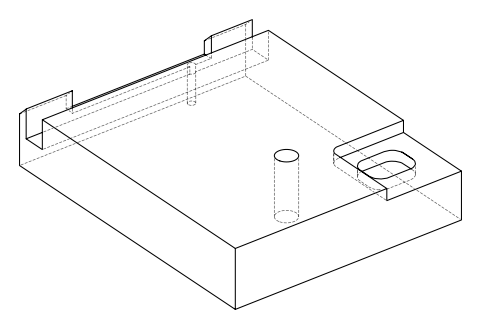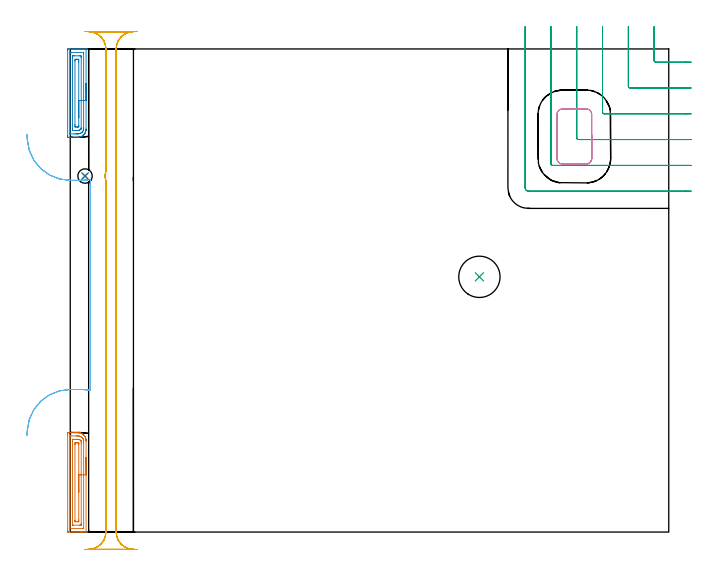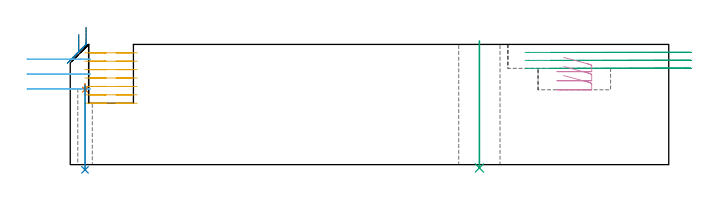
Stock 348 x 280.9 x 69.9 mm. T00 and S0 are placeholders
(PLAN: 9 operations, 7 tool changes, 20.8 min)
(1 AREA_MILL | FG_CHAMFER_SURFACE | UGT0205_001 | 2.08 min | 3665 mm3)
(2 AREA_MILL_1 | FG_CHAMFER_SURFACE_1 | UGT0205_001 | 1.87 min | 3296 mm3)
(3 MILL_CORNER_NOTCH_RECTANGULAR | CORNER_NOTCH_RECTANGULAR | UGT0201_094 | Follow Part, ap 5, ae 75% | 4.63 min | 120057 mm3)
(4 MILL_RECTANGULAR_POCKET | POCKET_RECTANGULAR_STRAIGHT | UGT0201_105 | Follow Part, ap 5.5, ae 75% | 0.99 min | 26321 mm3)
(5 MILL_RECTANGULAR_SLOT | SLOT_RECTANGULAR | UGT0201_094 | Follow Part, ap 5, ae 75% | 9.27 min | 249948 mm3)
(6 MILL_RECTANGULAR_SLOT_1 | SLOT_RECTANGULAR_1 | UGT0201_020 | Follow Part, ap 12.5, ae 75% | 1.44 min | 46818 mm3)
(7 SPOT_DRILL | STEP1HOLE | NXT0321_9005460120000 | 0.03 min | 6 mm3)
(8 DRILL_THROUGH_HOLE_INTO_CENTER | STEP1HOLE | NXT0301_055 | 0.2 min | 2322 mm3)
(9 INDEXABLE_INSERT_DRILL_THROUGH_HOLE_FROM_SOLID | STEP1HOLE_1 | NXT0302_019 | 0.3 min | 31575 mm3)
(TOOL UGT0205_001 | Chamfer Mill 20 x 3 x 45 deg. | D20 FL50 Z2)
(TOOL UGT0201_094 | End mill 20 mm | D20 FL38 Z4)
(TOOL UGT0201_105 | End Mill 22 mm | D22 FL25 Z2)
(TOOL UGT0201_020 | End mill 50 mm | D50 FL50 Z4)
(TOOL NXT0321_9005460120000 | NC Spot Drill, 142deg, 12mm, Carbide, Uncoated | D12 PA142 FL30 Z2)
(TOOL NXT0301_055 | Carbide Drill 8.4mm [860.1-0840-042A1-MM 2214] | D8.4 PA140 FL61 Z2)
(TOOL NXT0302_019 | Index. Insert Drill 24mm [880-D2400L25-05] | D24 PA176 FL120 Z2)
(OP 1 AREA_MILL)
G17 G21 G94 G90
T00 M6
G54
G17 G0 G90 X9.198 Y43.262 S1061 M3
G43 Z79.9 H0
Z79.898
G94 G1 Y43.224 Z79.027 F250.
Y43.11 Z78.162
Y42.921 Z77.31
Y42.659 Z76.478
Y42.325 Z75.672
Y41.922 Z74.898
Y41.453 Z74.163
Y40.922 Z73.471
Y40.333 Z72.827
Y39.69 Z72.238
Y38.998 Z71.707
X9.199 Y38.262 Z71.238
Y37.488 Z70.835
Y36.682 Z70.502
Y35.85 Z70.239
Y34.998 Z70.051
Y34.133 Z69.937
Y33.262 Z69.899
X9.2 Y0.096 Z69.9
X9.194 Y0.01 Z69.892
X8.988 Y0. Z69.686
X7.328 Z68.027
X6.944 Z67.641
X6.752 Z67.449
X6.06 Z66.757
X5.868 Z66.566
X5.176 Z65.869
X-1.012 Y0.001 Z59.684
X-1.239 Y0.003 Z59.458
X-1.491 Y0.008 Z59.205
X-1.494 Y0.057 Z59.203
X-1.499 Y0.54 Z59.201
X-1.5 Y1.03 Z59.2
Y56.962
X-1.499 Y57.36 Z59.201
X-1.493 Y57.843 Z59.203
X-1.491 Y57.892 Z59.205
X-1.012 Y57.899 Z59.682
X-0.665 Z60.03
X-0.128 Y57.898 Z60.566
X0.569 Y57.897 Z61.267
X0.756 Z61.453
X2.524 Y57.895 Z63.22
X4.033 Y57.893 Z64.732
X4.292 Y57.883 Z64.99
X4.911 Y57.861 Z65.61
X5.176 Y57.82 Z65.876
X5.351 Y57.793 Z66.05
X5.577 Y57.736 Z66.277
X5.79 Y57.683 Z66.489
X5.867 Y57.656 Z66.566
X6.234 Y57.523 Z66.933
X6.502 Y57.402 Z67.199
X6.595 Y57.36 Z67.295
X6.669 Y57.326 Z67.368
X6.738 Y57.289 Z67.438
X6.811 Y57.242 Z67.51
X6.944 Y57.156 Z67.641
X7.084 Y57.064 Z67.784
X7.152 Y57.02 Z67.851
X7.262 Y56.934 Z67.962
X7.386 Y56.839 Z68.083
X7.477 Y56.768 Z68.175
X7.545 Y56.714 Z68.244
X7.739 Y56.532 Z68.439
X7.874 Y56.404 Z68.574
X8.123 Y56.111 Z68.821
X8.161 Y56.063 Z68.86
X8.189 Y56.028 Z68.888
X8.272 Y55.915 Z68.971
X8.418 Y55.717 Z69.116
X8.427 Y55.704 Z69.125
X8.501 Y55.584 Z69.199
X8.541 Y55.519 Z69.239
X8.759 Y55.085 Z69.457
X8.832 Y54.899 Z69.532
X8.937 Y54.633 Z69.637
X9.031 Y54.305 Z69.73
X9.059 Y54.192 Z69.759
X9.076 Y54.124 Z69.775
X9.148 Y53.748 Z69.847
X9.165 Y53.6 Z69.864
X9.189 Y53.415 Z69.881
X9.192 Y53.305 Z69.885
X9.196 Y53.096 Z69.893
X9.198 Y52.861 Z69.898
X9.199 Y33.262 Z69.899
X7.784 Z68.484
X7.785 Y2.316 Z68.485
X7.779 Y2.105 Z68.479
X7.776 Y2.01 Z68.476
X7.573 Y2.006 Z68.273
X7.258 Y2.001 Z67.958
X0.016 Z60.716
X-0.042 Y2.002 Z60.658
X-0.066 Y2.006 Z60.634
X-0.078 Y2.01 Z60.622
X-0.08 Y2.021 Z60.62
X-0.083 Y2.104 Z60.617
X-0.086 Y2.273 Z60.614
Y2.316
X-0.085 Y55.541 Z60.615
Y55.584
X-0.079 Y55.795 Z60.621
X-0.072 Y55.888 Z60.628
X0.131 Y55.892 Z60.831
X0.445 Y55.897 Z61.145
X3.408 Y55.892 Z64.108
X3.99 Y55.887 Z64.69
X4.292 Y55.874 Z64.992
X4.923 Y55.838 Z65.623
X5.176 Y55.796 Z65.876
X5.351 Y55.752 Z66.051
X5.543 Y55.698 Z66.243
X5.872 Y55.584 Z66.572
X6.06 Y55.498 Z66.76
X6.223 Y55.42 Z66.923
X6.58 Y55.17 Z67.28
X6.776 Y55.018 Z67.476
X6.944 Y54.869 Z67.644
X7.033 Y54.785 Z67.733
X7.062 Y54.755 Z67.762
X7.112 Y54.696 Z67.812
X7.231 Y54.543 Z67.931
X7.351 Y54.379 Z68.051
X7.43 Y54.258 Z68.13
X7.492 Y54.146 Z68.192
X7.635 Y53.808 Z68.335
X7.695 Y53.615 Z68.395
X7.741 Y53.402 Z68.441
X7.772 Y53.179 Z68.472
X7.781 Y52.968 Z68.481
X7.784 Y52.033 Z68.484
Y33.262
X6.37 Z67.07
X6.371 Y4.979 Z67.071
X6.37 Y4.668 Z67.07
X6.366 Y4.092 Z67.066
X6.364 Y4.023 Z67.064
X6.242 Y4.01 Z66.942
X6.149 Y4.002 Z66.849
X6.06 Y4.001 Z66.76
X5.267 Y4. Z65.967
X1.731 Z62.431
X1.64 Y4.001 Z62.34
X1.549 Y4.003 Z62.249
X1.367 Y4.01 Z62.067
X1.334 Y4.013 Z62.034
X1.332 Y4.021 Z62.032
X1.33 Y4.047 Z62.03
X1.329 Y4.092 Z62.029
Y4.404
Y52.921
X1.33 Y53.232 Z62.03
X1.334 Y53.808 Z62.034
X1.335 Y53.877 Z62.035
X1.466 Y53.888 Z62.166
X1.554 Y53.895 Z62.254
X3.408 Y53.893 Z64.108
X4.219 Y53.882 Z64.919
X4.292 Y53.876 Z64.992
X5.036 Y53.808 Z65.736
X5.176 Y53.771 Z65.876
X5.229 Y53.755 Z65.929
X5.515 Y53.638 Z66.215
X5.76 Y53.508 Z66.46
X6.06 Y53.292 Z66.76
X6.245 Y53.103 Z66.945
X6.322 Y53.004 Z67.022
X6.361 Y52.921 Z67.061
X6.365 Y52.614 Z67.065
X6.368 Y52.033 Z67.068
X6.369 Y51.722 Z67.069
X6.37 Y33.262 Z67.07
X4.956 Z65.656
X4.957 Y6.975 Z65.657
X4.955 Y6.755 Z65.655
X4.95 Y6.094 Z65.65
X4.943 Y6.01 Z65.643
X4.856 Y6.007 Z65.556
X4.668 Y6.003 Z65.368
X4.292 Y6. Z64.992
X4.16 Z64.86
X3.276 Z63.976
X2.98 Y6.001 Z63.68
X2.833 Y6.004 Z63.533
X2.76 Y6.009 Z63.46
X2.749 Y6.012 Z63.449
X2.747 Y6.021 Z63.447
X2.745 Y6.048 Z63.445
X2.743 Y6.535 Z63.443
Y6.755
Y50.925
X2.744 Y51.145 Z63.444
X2.749 Y51.807 Z63.449
X2.761 Y51.885 Z63.461
X2.849 Y51.888 Z63.549
X3.035 Y51.891 Z63.735
X3.408 Z64.108
X3.55 Y51.89 Z64.25
X4.292 Y51.867 Z64.992
X4.47 Y51.854 Z65.17
X4.919 Y51.793 Z65.619
X4.949 Y51.77 Z65.649
X4.951 Y51.717 Z65.651
X4.953 Y51.6 Z65.653
X4.955 Y51.367 Z65.655
Y51.145
X4.956 Y33.262 Z65.656
Y32.39 Z65.694
Y31.525 Z65.808
Y30.673 Z65.997
Y29.841 Z66.259
Y29.035 Z66.593
Y28.262 Z66.996
Y27.526 Z67.465
Y26.834 Z67.996
Y26.191 Z68.585
Y25.601 Z69.228
Y25.07 Z69.921
Y24.601 Z70.656
Y24.199 Z71.43
Y23.865 Z72.236
Y23.603 Z73.068
Y23.414 Z73.92
Y23.3 Z74.785
Y23.262 Z75.656
G0 Z79.9
M5
M2
(OP 2 AREA_MILL_1)
G17 G21 G94 G90
T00 M6
G54
G17 G0 G90 X9.197 Y260.887 S1061 M3
G43 Z79.9 H0
Z79.897
G94 G1 Y260.849 Z79.025 F250.
Y260.735 Z78.161
Y260.547 Z77.309
Y260.284 Z76.477
Y259.951 Z75.671
Y259.548 Z74.897
Y259.079 Z74.161
Y258.548 Z73.469
Y257.959 Z72.826
Y257.316 Z72.236
X9.196 Y256.624 Z71.705
Y255.888 Z71.236
Y255.114 Z70.833
Y254.308 Z70.499
Y253.476 Z70.237
Y252.625 Z70.048
Y251.76 Z69.934
Y250.888 Z69.896
X9.193 Y234.29 Z69.893
X9.191 Y234.242 Z69.89
X9.161 Y233.778 Z69.86
X9.154 Y233.741 Z69.854
X9.12 Y233.531 Z69.817
X9.086 Y233.345 Z69.784
X8.978 Y232.89 Z69.676
X8.956 Y232.828 Z69.654
X8.888 Y232.647 Z69.587
X8.811 Y232.439 Z69.51
X8.74 Y232.287 Z69.44
X8.672 Y232.145 Z69.372
X8.598 Y231.989 Z69.297
X8.466 Y231.762 Z69.163
X8.427 Y231.698 Z69.125
X8.418 Y231.684 Z69.116
X8.209 Y231.391 Z68.907
X7.974 Y231.1 Z68.673
X7.766 Y230.885 Z68.465
X7.575 Y230.709 Z68.275
X7.547 Y230.683 Z68.246
X7.232 Y230.436 Z67.932
X6.907 Y230.21 Z67.605
X6.869 Y230.188 Z67.567
X6.67 Y230.079 Z67.369
X6.54 Y230.019 Z67.24
X6.485 Y229.993 Z67.185
X6.227 Y229.882 Z66.926
X6.06 Y229.818 Z66.758
X5.799 Y229.726 Z66.498
X5.355 Y229.609 Z66.054
X4.91 Y229.539 Z65.609
X4.032 Y229.507 Z64.731
X0.659 Y229.503 Z61.357
X-0.128 Y229.502 Z60.565
X-1.238 Z59.456
X-1.49 Y229.507 Z59.204
X-1.492 Y229.513 Z59.202
X-1.499 Y229.993 Z59.201
X-1.5 Y230.481 Z59.2
Y280.01
X-1.499 Y280.407 Z59.201
X-1.493 Y280.888 Z59.203
X-1.491 Y280.893 Z59.205
X-1.012 Y280.897 Z59.684
X-0.519 Y280.9 Z60.177
X4.292 Z64.985
X5.074 Z65.773
X5.176 Z65.874
X9.09 Y280.899 Z69.788
X9.195 Y280.89 Z69.893
X9.2 Y280.849 Z69.9
X9.196 Y250.888 Z69.896
X7.781 Y250.889 Z68.481
X7.779 Y235.3 Z68.479
X7.776 Y234.468 Z68.476
X7.774 Y234.416 Z68.474
X7.741 Y234.016 Z68.441
X7.67 Y233.69 Z68.37
X7.611 Y233.531 Z68.311
X7.49 Y233.261 Z68.19
X7.393 Y233.082 Z68.093
X7.066 Y232.647 Z67.766
X7.028 Y232.605 Z67.728
X6.944 Y232.527 Z67.644
X6.524 Y232.183 Z67.224
X6.353 Y232.064 Z67.053
X6.06 Y231.91 Z66.76
X5.961 Y231.861 Z66.661
X5.731 Y231.762 Z66.431
X5.303 Y231.635 Z66.003
X5.176 Y231.605 Z65.876
X4.844 Y231.551 Z65.544
X4.524 Y231.53 Z65.224
X4.292 Y231.522 Z64.992
X3.661 Y231.509 Z64.361
X3.408 Y231.507 Z64.108
X2.781 Y231.506 Z63.481
X0.132 Y231.502 Z60.832
X0.001 Z60.701
X-0.034 Y231.504 Z60.666
X-0.068 Y231.508 Z60.632
X-0.079 Y231.512 Z60.621
X-0.081 Y231.523 Z60.619
X-0.083 Y231.561 Z60.617
X-0.086 Y231.72 Z60.614
Y231.762
X-0.085 Y278.595 Z60.615
Y278.638
X-0.079 Y278.847 Z60.621
X-0.076 Y278.89 Z60.624
X0.057 Y278.894 Z60.757
X0.232 Y278.898 Z60.932
X0.494 Y278.9 Z61.194
X0.756 Z61.456
X7.699 Y278.899 Z68.399
X7.733 Y278.898 Z68.433
X7.768 Y278.893 Z68.468
X7.779 Y278.89 Z68.479
X7.781 Y278.878 Z68.481
X7.783 Y278.84 Z68.483
X7.785 Y278.681 Z68.485
Y278.638
X7.781 Y250.889 Z68.481
X6.367 Z67.067
X6.364 Y234.996 Z67.064
X6.362 Y234.705 Z67.062
X6.358 Y234.561 Z67.058
X6.355 Y234.491 Z67.055
X6.333 Y234.416 Z67.033
X6.215 Y234.261 Z66.915
X6.167 Y234.201 Z66.867
X6.06 Y234.112 Z66.76
X5.854 Y233.946 Z66.554
X5.724 Y233.867 Z66.424
X5.506 Y233.761 Z66.206
X5.176 Y233.644 Z65.876
X5.09 Y233.618 Z65.79
X4.616 Y233.531 Z65.316
X4.305 Y233.518 Z65.005
X3.433 Y233.507 Z64.133
X1.64 Y233.504 Z62.34
X1.614 Y233.505 Z62.314
X1.336 Y233.531 Z62.036
X1.332 Y233.839 Z62.032
X1.329 Y234.416 Z62.029
Y234.727
Y275.984
X1.331 Y276.294 Z62.031
X1.336 Y276.869 Z62.036
X1.611 Y276.898 Z62.311
X1.64 Y276.899 Z62.34
X2.493 Y276.9 Z63.193
X5.145 Z65.845
X6.03 Y276.899 Z66.73
X6.06 Y276.897 Z66.76
X6.364 Y276.869 Z67.064
X6.367 Y276.562 Z67.067
X6.37 Y275.984 Z67.07
X6.371 Y275.674 Z67.071
X6.367 Y250.889 Z67.067
X4.953 Z65.653
X4.951 Y236.41 Z65.651
X4.95 Y236.184 Z65.65
X4.947 Y235.855 Z65.647
X4.944 Y235.691 Z65.644
X4.937 Y235.622 Z65.637
X4.876 Y235.6 Z65.576
X4.612 Y235.553 Z65.312
X4.292 Y235.529 Z64.992
X4.073 Y235.519 Z64.773
X3.408 Y235.51 Z64.108
X3.198 Z63.898
X2.75 Y235.522 Z63.45
X2.745 Y235.964 Z63.445
X2.744 Y236.184 Z63.444
X2.743 Y236.85 Z63.443
Y273.996
X2.745 Y274.216 Z63.445
X2.75 Y274.874 Z63.45
X3.408 Y274.894 Z64.108
X3.61 Y274.898 Z64.31
X4.292 Z64.992
X4.495 Y274.897 Z65.195
X4.949 Y274.88 Z65.649
X4.954 Y274.437 Z65.654
X4.956 Y273.331 Z65.656
X4.953 Y250.889 Z65.653
Y250.017 Z65.691
Y249.152 Z65.805
Y248.301 Z65.993
X4.952 Y247.469 Z66.256
Y246.663 Z66.589
Y245.889 Z66.992
Y245.153 Z67.461
Y244.461 Z67.992
Y243.817 Z68.581
Y243.228 Z69.224
Y242.697 Z69.916
Y242.228 Z70.652
Y241.825 Z71.425
Y241.491 Z72.231
Y241.229 Z73.063
X4.951 Y241.04 Z73.915
Y240.926 Z74.78
Y240.887 Z75.651
G0 Z79.9
M5
M2
(OP 3 MILL_CORNER_NOTCH_RECTANGULAR)
G17 G21 G94 G90
T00 M6
G54
G17 G0 G90 X339.5 Y293.9 S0 M3
G43 Z79.9 H0
Z65.267
G94 G1 Y290.9 F250.
Y274.194 F500.
G3 X340.494 Y273.2 R1.
G1 X358.
X361. F250.
G0 Z79.9
X324.5 Y293.9
Z65.267
G1 Y290.9
Y259.194 F500.
G3 X325.494 Y258.2 R1.
G1 X358.
X361. F250.
G0 Z79.9
X309.5 Y293.9
Z65.267
G1 Y290.9
Y244.195 F500.
G3 X310.495 Y243.2 R1.
G1 X358.
X361. F250.
G0 Z79.9
X294.5 Y293.9
Z65.267
G1 Y290.9
Y229.195 F500.
G3 X295.495 Y228.2 R1.
G1 X358.
X361. F250.
G0 Z79.9
X279.5 Y293.9
Z65.267
G1 Y290.9
Y214.196 F500.
G3 X280.496 Y213.2 R1.
G1 X358.
X361. F250.
G0 Z79.9
X264.5 Y293.9
Z65.267
G1 Y290.9
Y200.2 F500.
G3 X266.5 Y198.2 R2.
G1 X358.
X361. F250.
G0 Z79.9
X339.5 Y293.9
Z60.633
G1 Y290.9
Y274.194 F500.
G3 X340.494 Y273.2 R1.
G1 X358.
X361. F250.
G0 Z79.9
X324.5 Y293.9
Z60.633
G1 Y290.9
Y259.194 F500.
G3 X325.494 Y258.2 R1.
G1 X358.
X361. F250.
G0 Z79.9
X309.5 Y293.9
Z60.633
G1 Y290.9
Y244.195 F500.
G3 X310.495 Y243.2 R1.
G1 X358.
X361. F250.
G0 Z79.9
X294.5 Y293.9
Z60.633
G1 Y290.9
Y229.195 F500.
G3 X295.495 Y228.2 R1.
G1 X358.
X361. F250.
G0 Z79.9
X279.5 Y293.9
Z60.633
G1 Y290.9
Y214.196 F500.
G3 X280.496 Y213.2 R1.
G1 X358.
X361. F250.
G0 Z79.9
X264.5 Y293.9
Z60.633
G1 Y290.9
Y200.2 F500.
G3 X266.5 Y198.2 R2.
G1 X358.
X361. F250.
G0 Z79.9
X339.5 Y293.9
Z56.
G1 Y290.9
Y274.194 F500.
G3 X340.494 Y273.2 R1.
G1 X358.
X361. F250.
G0 Z79.9
X324.5 Y293.9
Z56.
G1 Y290.9
Y259.194 F500.
G3 X325.494 Y258.2 R1.
G1 X358.
X361. F250.
G0 Z79.9
X309.5 Y293.9
Z56.
G1 Y290.9
Y244.195 F500.
G3 X310.495 Y243.2 R1.
G1 X358.
X361. F250.
G0 Z79.9
X294.5 Y293.9
Z56.
G1 Y290.9
Y229.195 F500.
G3 X295.495 Y228.2 R1.
G1 X358.
X361. F250.
G0 Z79.9
X279.5 Y293.9
Z56.
G1 Y290.9
Y214.196 F500.
G3 X280.496 Y213.2 R1.
G1 X358.
X361. F250.
G0 Z79.9
X264.5 Y293.9
Z56.
G1 Y290.9
Y200.2 F500.
G3 X266.5 Y198.2 R2.
G1 X358.
X361. F250.
G0 Z79.9
M5
M2
(OP 4 MILL_RECTANGULAR_POCKET)
G17 G21 G94 G90
T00 M6
G54
G17 G0 G90 X286.929 Y214. S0 M3
G43 Z79.9 H0
Z62.34
G94 G1 X300.179 Z58.79 F250.
X300.64 Y214.06 Z58.665
X301.087 Y214.185 Z58.541
X301.512 Y214.374 Z58.416
X301.904 Y214.622 Z58.292
X302.257 Y214.925 Z58.167
X302.562 Y215.275 Z58.043
X302.761 Y215.573 Z57.947
X302.935 Y215.912 Z57.845
X303.067 Y216.271 Z57.742
X303.156 Y216.642 Z57.64
X303.2 Y217.021 Z57.538
Y217.2 Z57.49
Y230. Z54.06
Y242.8 F500.
G3 X300. Y246. R3.2
G1 X286.2
G3 X283. Y242.8 R3.2
G1 Y217.2
G3 X286.2 Y214. R3.2
G1 X300.
G3 X303.2 Y217.2 R3.2
G1 Y230.
Y231.
G0 X286.929 Y214. Z57.06
G1 X300.179 Z53.51 F250.
X300.64 Y214.06 Z53.385
X301.087 Y214.185 Z53.261
X301.512 Y214.374 Z53.136
X301.904 Y214.622 Z53.012
X302.257 Y214.925 Z52.887
X302.562 Y215.275 Z52.763
X302.761 Y215.573 Z52.667
X302.935 Y215.912 Z52.565
X303.067 Y216.271 Z52.462
X303.156 Y216.642 Z52.36
X303.2 Y217.021 Z52.258
Y217.2 Z52.21
Y230. Z48.78
Y242.8 F500.
G3 X300. Y246. R3.2
G1 X286.2
G3 X283. Y242.8 R3.2
G1 Y217.2
G3 X286.2 Y214. R3.2
G1 X300.
G3 X303.2 Y217.2 R3.2
G1 Y230.
Y231.
G0 X286.929 Y214. Z51.78
G1 X300.179 Z48.23 F250.
X300.64 Y214.06 Z48.105
X301.087 Y214.185 Z47.981
X301.512 Y214.374 Z47.856
X301.904 Y214.622 Z47.732
X302.257 Y214.925 Z47.607
X302.562 Y215.275 Z47.483
X302.761 Y215.573 Z47.387
X302.935 Y215.912 Z47.285
X303.067 Y216.271 Z47.182
X303.156 Y216.642 Z47.08
X303.2 Y217.021 Z46.978
Y217.2 Z46.93
Y230. Z43.5
Y242.8 F500.
G3 X300. Y246. R3.2
G1 X286.2
G3 X283. Y242.8 R3.2
G1 Y217.2
G3 X286.2 Y214. R3.2
G1 X300.
G3 X303.2 Y217.2 R3.2
G1 Y230.
Y231.
G0 Z79.9
M5
M2
(OP 5 MILL_RECTANGULAR_SLOT)
G17 G21 G94 G90
T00 M6
G54
G17 G0 G90 X8.483 Y291.102 S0 M3
G43 Z79.9 H0
Z65.014
G94 G1 X11.474 Y290.87 F250.
G2 X20.7 Y280.9 R10. F500.
G1 Y210.637
G2 X20.015 Y207. R10.
X20.7 Y203.363 R10.
G1 Y0.
G2 X11.474 Y-9.97 R10.
G1 Y-10.
X35.926
Y-9.97
G2 X26.7 Y0. R10.
G1 Y280.9
G2 X35.926 Y290.87 R10.
G1 X38.917 Y291.102 F250.
G0 X8.483 Z60.129
G1 X11.474 Y290.87
G2 X20.7 Y280.9 R10. F500.
G1 Y210.637
G2 X20.015 Y207. R10.
X20.7 Y203.363 R10.
G1 Y0.
G2 X11.474 Y-9.97 R10.
G1 Y-10.
X35.926
Y-9.97
G2 X26.7 Y0. R10.
G1 Y280.9
G2 X35.926 Y290.87 R10.
G1 X38.917 Y291.102 F250.
G0 Z79.9
Y-10.202
Z55.243
G1 X35.926 Y-9.97
G2 X26.7 Y0. R10. F500.
G1 Y280.9
G2 X35.926 Y290.87 R10.
G1 Y290.9
X11.474
Y290.87
G2 X20.7 Y280.9 R10.
G1 Y210.637
G2 X20.015 Y207. R10.
X20.7 Y203.363 R10.
G1 Y0.
G2 X11.474 Y-9.97 R10.
G1 X8.483 Y-10.202 F250.
G0 X38.917 Z50.357
G1 X35.926 Y-9.97
G2 X26.7 Y0. R10. F500.
G1 Y280.9
G2 X35.926 Y290.87 R10.
G1 Y290.9
X11.474
Y290.87
G2 X20.7 Y280.9 R10.
G1 Y210.637
G2 X20.015 Y207. R10.
X20.7 Y203.363 R10.
G1 Y0.
G2 X11.474 Y-9.97 R10.
G1 X8.483 Y-10.202 F250.
G0 X38.917 Z45.471
G1 X35.926 Y-9.97
G2 X26.7 Y0. R10. F500.
G1 Y280.9
G2 X35.926 Y290.87 R10.
G1 Y290.9
X11.474
Y290.87
G2 X20.7 Y280.9 R10.
G1 Y210.637
G2 X20.015 Y207. R10.
X20.7 Y203.363 R10.
G1 Y0.
G2 X11.474 Y-9.97 R10.
G1 X8.483 Y-10.202 F250.
G0 X38.917 Z40.586
G1 X35.926 Y-9.97
G2 X26.7 Y0. R10. F500.
G1 Y280.9
G2 X35.926 Y290.87 R10.
G1 Y290.9
X11.474
Y290.87
G2 X20.7 Y280.9 R10.
G1 Y210.637
G2 X20.015 Y207. R10.
X20.7 Y203.363 R10.
G1 Y0.
G2 X11.474 Y-9.97 R10.
G1 X8.483 Y-10.202 F250.
G0 X38.917 Z35.7
G1 X35.926 Y-9.97
G2 X26.7 Y0. R10. F500.
G1 Y280.9
G2 X35.926 Y290.87 R10.
G1 Y290.9
X11.474
Y290.87
G2 X20.7 Y280.9 R10.
G1 Y210.637
G2 X20.015 Y207. R10.
X20.7 Y203.363 R10.
G1 Y0.
G2 X11.474 Y-9.97 R10.
G1 X8.483 Y-10.202 F250.
G0 Z79.9
M5
M2
(OP 6 MILL_RECTANGULAR_SLOT_1)
G17 G21 G94 G90
T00 M6
G54
G17 G0 G90 X-25.155 Y56.793 S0 M3
G43 Z80. H0
Z61.333
G94 G1 X-24.929 Y59.784 F250.
G2 X0. Y82.9 R25. F500.
G1 X5.9
G2 X11.7 Y82.33 R29.8
G1 Y205.07
G2 X5.9 Y204.5 R29.8
G1 X0.
G2 X-24.928 Y227.61 R25.
G1 X-25.155 Y230.602 F250.
G0 X-25.117 Y56.128 Z52.667
G1 X-24.97 Y59.124
G2 X0. Y82.9 R25. F500.
G1 X5.9
G2 X11.7 Y82.33 R29.8
G1 Y205.07
G2 X5.9 Y204.5 R29.8
G1 X0.
G2 X-24.97 Y228.276 R25.
G1 X-25.117 Y231.272 F250.
G0 Y56.128 Z44.
G1 X-24.97 Y59.124
G2 X0. Y82.9 R25. F500.
G1 X5.9
G2 X11.7 Y82.33 R29.8
G1 Y205.07
G2 X5.9 Y204.5 R29.8
G1 X0.
G2 X-24.97 Y228.276 R25.
G1 X-25.117 Y231.272 F250.
G0 Z80.
M5
M2
(OP 7 SPOT_DRILL)
G17 G21 G94 G90
T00 M6
G54
G17 G0 G90 X8.6 Y207. S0 M3
G43 Z79.9 H0
G94 G81 G98 Z43.638 F250. R47.
G80
M5
M2
(OP 8 DRILL_THROUGH_HOLE_INTO_CENTER)
G17 G21 G94 G90
T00 M6
G54
G17 G0 G90 X8.6 Y207. S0 M3
G43 Z79.9 H1
G94 G73 G98 Z-3.029 F250. Q7.838 R46.
G80
M5
M2
(OP 9 INDEXABLE_INSERT_DRILL_THROUGH_HOLE_FROM_SOLID)
G17 G21 G94 G90
T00 M6
G54
G17 G0 G90 X237.9 Y148.4 S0 M3
G43 Z79.9 H1
G94 G81 G98 Z-1.919 F250. R71.9
G80
M5
M2
